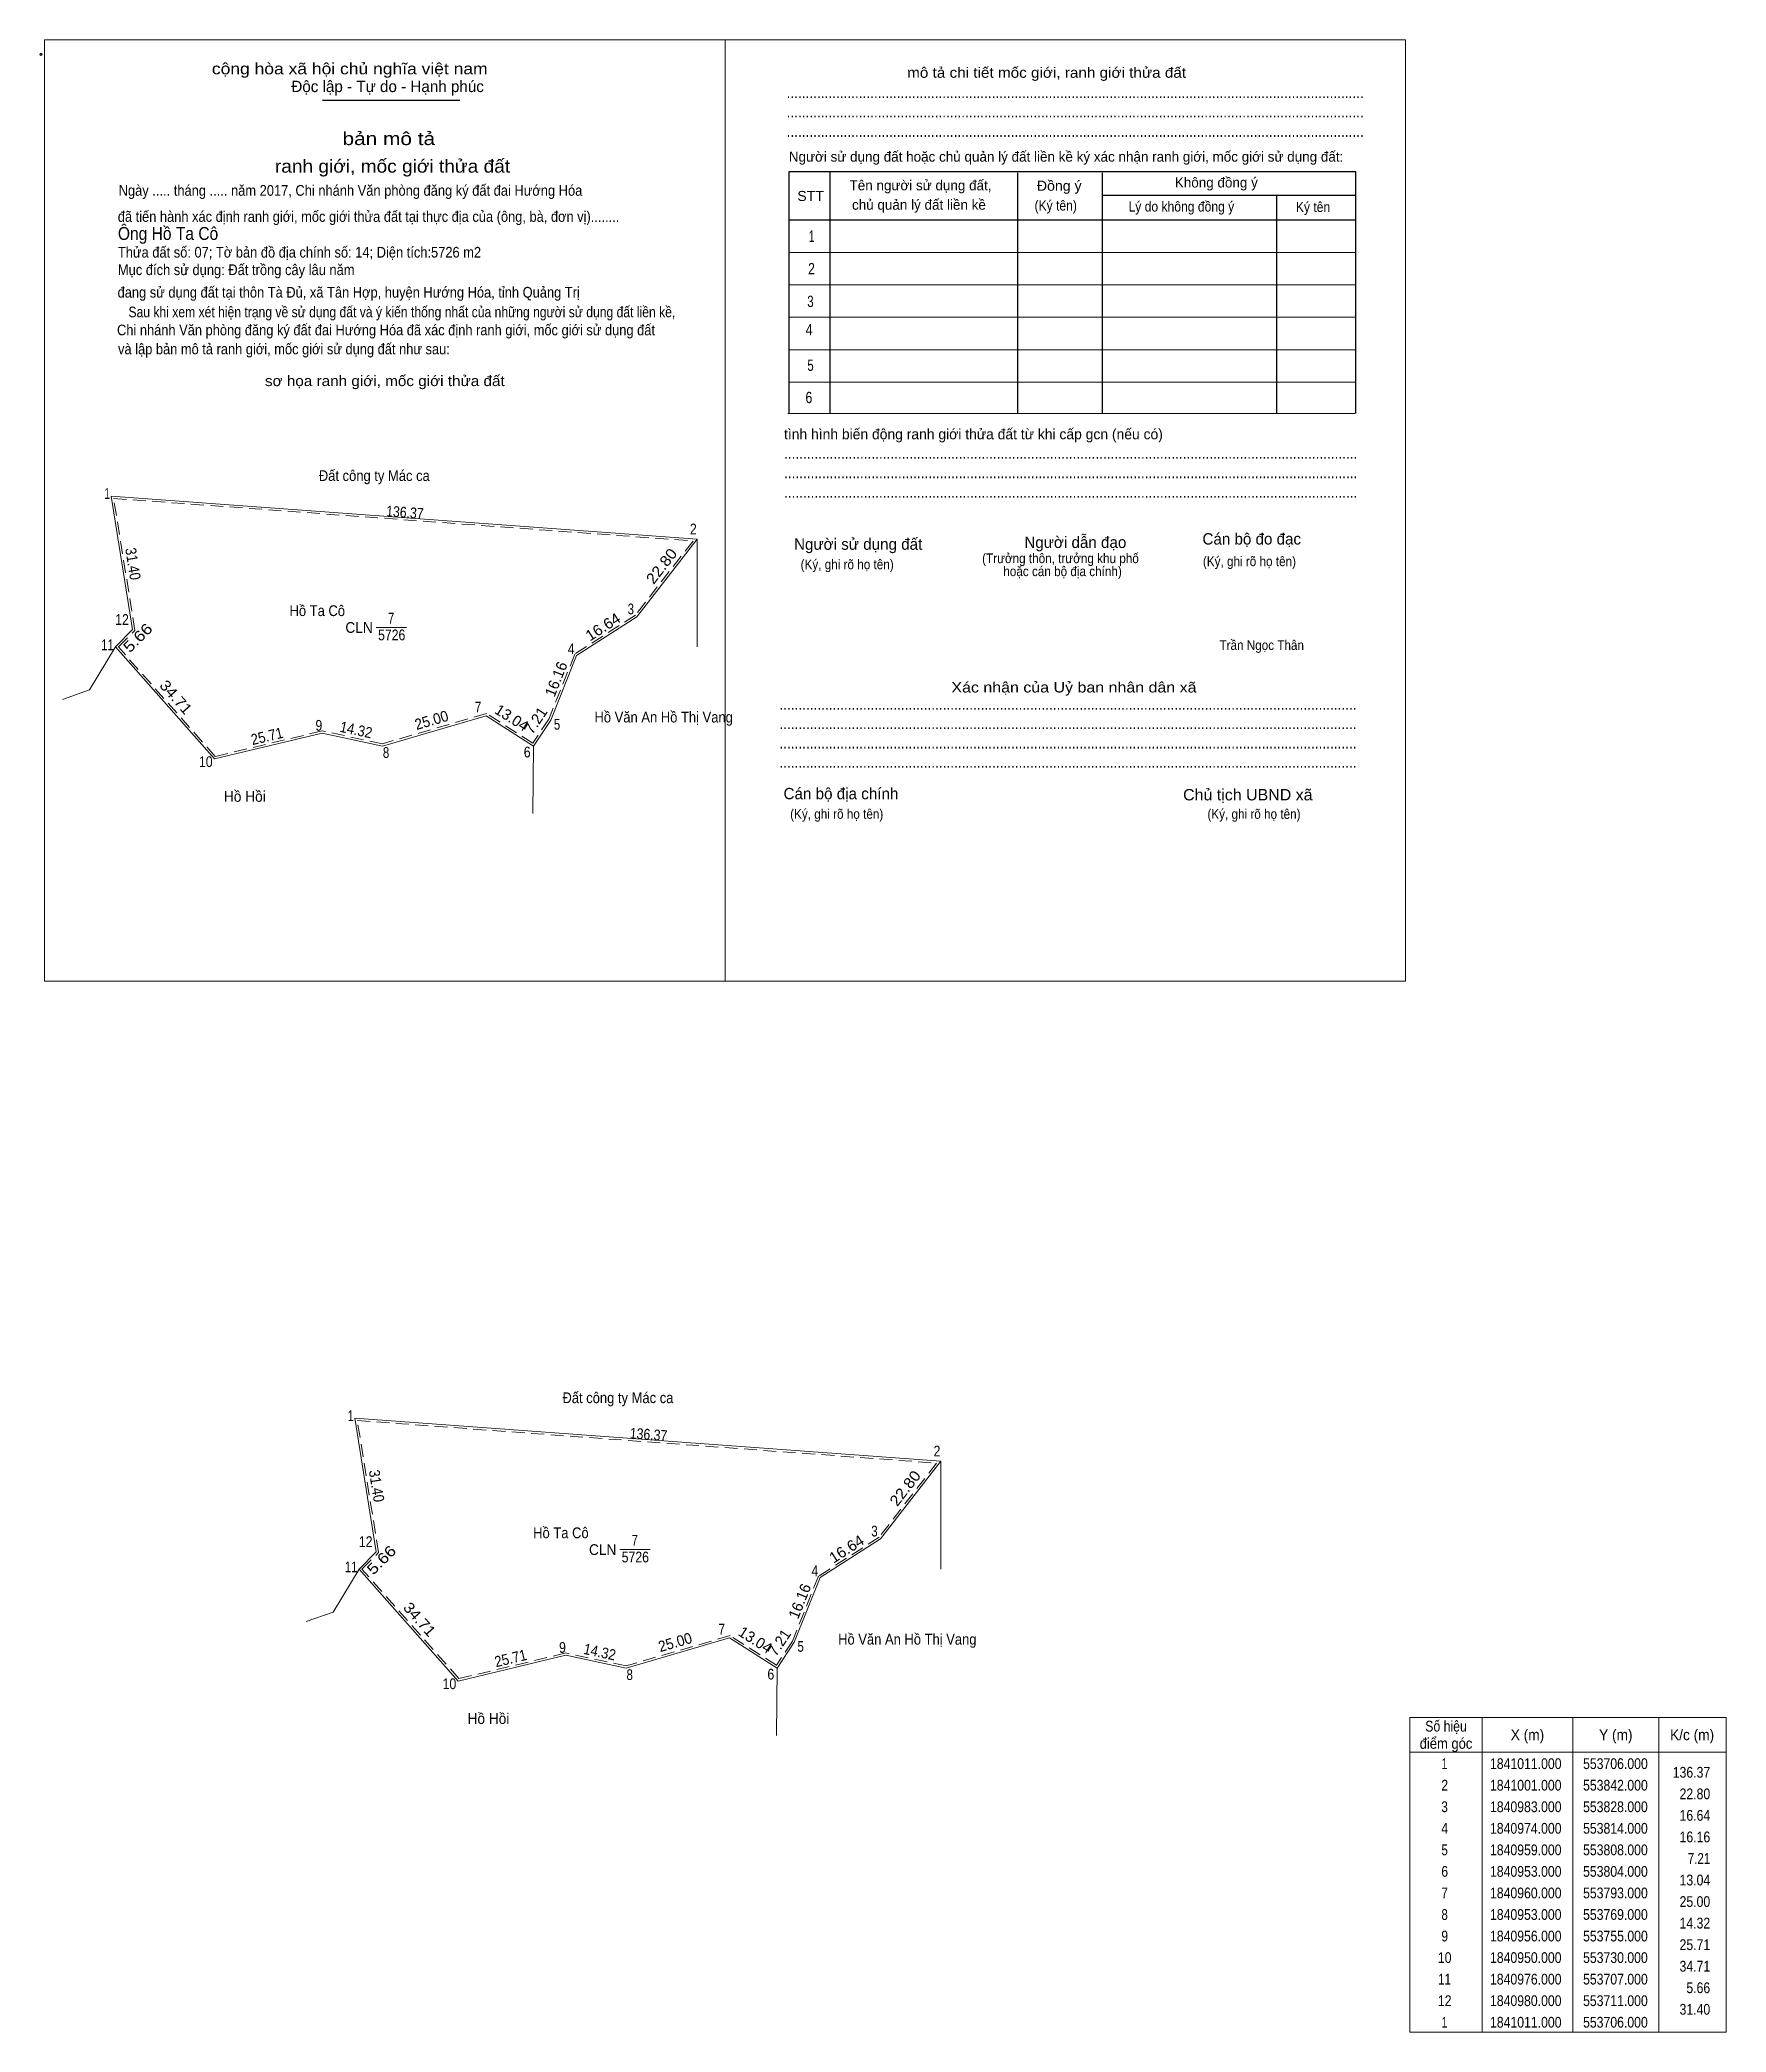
# Model space of a CAD drawing. Header units: metres. Extents: x 553633 to 554024, y 1840869 to 1841331.
import ezdxf
from ezdxf.enums import TextEntityAlignment as Align

# ---------------------------------------------------------------- set-up
doc = ezdxf.new("R2010")
doc.units = ezdxf.units.M
doc.header["$PDMODE"] = 32
doc.header["$PDSIZE"] = 0.5
doc.linetypes.add('MEDIUM_DASHED', pattern=[4.5, 3, -1.5])
for name, color, linetype, lineweight in [('1', 7, 'Continuous', 13), ('10', 7, 'Continuous', 13), ('2', 7, 'Continuous', 13), ('63', 7, 'Continuous', 13)]:
    doc.layers.add(name, color=color, linetype=linetype, lineweight=lineweight)
for name, color, linetype in [('13', 7, 'Continuous'), ('15', 7, 'Continuous'), ('16', 7, 'Continuous'), ('4', 7, 'Continuous')]:
    doc.layers.add(name, color=color, linetype=linetype)

msp = doc.modelspace()

# ---------------------------------------------------------------- linework, layer by layer
at = {"layer": '1'}
for points in [[(553649.47, 1841224.97), (553785.47, 1841214.97), (553771.47, 1841196.97), (553757.47, 1841187.97), (553751.47, 1841172.97), (553747.47, 1841166.97), (553736.47, 1841173.97), (553712.47, 1841166.97), (553698.47, 1841169.97), (553673.47, 1841163.97), (553650.47, 1841189.97), (553654.47, 1841193.97)], [(553706, 1841011), (553842, 1841001), (553828, 1840983), (553814, 1840974), (553808, 1840959), (553804, 1840953), (553793, 1840960), (553769, 1840953), (553755, 1840956), (553730, 1840950), (553707, 1840976), (553711, 1840980)]]:
    msp.add_lwpolyline(points, close=True, dxfattribs=at)
at = {"layer": '1', "linetype": 'MEDIUM_DASHED'}
for points in [[(553650.06, 1841224.42), (553784.5, 1841214.54), (553771.13, 1841197.34), (553757.07, 1841188.3), (553751.03, 1841173.2), (553747.33, 1841167.65), (553736.55, 1841174.51), (553712.45, 1841167.49), (553698.46, 1841170.48), (553673.65, 1841164.53), (553651.16, 1841189.95), (553655, 1841193.8)], [(553706.59, 1841010.45), (553841.03, 1841000.57), (553827.66, 1840983.37), (553813.6, 1840974.33), (553807.56, 1840959.23), (553803.86, 1840953.68), (553793.08, 1840960.54), (553768.98, 1840953.52), (553754.99, 1840956.51), (553730.18, 1840950.56), (553707.69, 1840975.98), (553711.53, 1840979.83)]]:
    msp.add_lwpolyline(points, close=True, dxfattribs=at)
at = {"layer": '10'}
for p, q in [((553785.47, 1841214.97), (553785.47, 1841189.97)), ((553650.47, 1841189.97), (553644.47, 1841179.97)), ((553644.47, 1841179.97), (553638.2, 1841177.76)), ((553747.35, 1841151.31), (553747.47, 1841166.97)), ((553842, 1841001), (553842, 1840976)), ((553707, 1840976), (553701, 1840966)), ((553701, 1840966), (553694.73, 1840963.79)), ((553803.88, 1840937.34), (553804, 1840953))]:
    msp.add_line(p, q, dxfattribs=at)
for points in [[(553650.47, 1841189.97), (553654.47, 1841193.97), (553649.47, 1841224.97), (553785.47, 1841214.97)], [(553650.47, 1841189.97), (553673.47, 1841163.97), (553698.47, 1841169.97), (553712.47, 1841166.97), (553736.47, 1841173.97), (553747.47, 1841166.97), (553751.47, 1841172.97), (553757.47, 1841187.97), (553771.47, 1841196.97), (553785.47, 1841214.97)], [(553707, 1840976), (553711, 1840980), (553706, 1841011), (553842, 1841001)], [(553707, 1840976), (553730, 1840950), (553755, 1840956), (553769, 1840953), (553793, 1840960), (553804, 1840953), (553808, 1840959), (553814, 1840974), (553828, 1840983), (553842, 1841001)]]:
    msp.add_lwpolyline(points, dxfattribs=at)
at = {"layer": '2', "lineweight": 25}
for p, q in [((553698.49, 1841316.84), (553730.42, 1841316.84)), ((553816.21, 1841300.19), (553816.21, 1841244.11)), ((553859.77, 1841299.96), (553859.77, 1841244.11)), ((553879.42, 1841299.96), (553879.42, 1841244.11)), ((553879.42, 1841294.76), (553938.31, 1841294.76)), ((553919.86, 1841294.76), (553919.86, 1841244.11)), ((553806.75, 1841289.04), (553938.31, 1841289.04))]:
    msp.add_line(p, q, dxfattribs=at)
at = {"layer": '2'}
for p, q in [((553806.75, 1841281.51), (553938.31, 1841281.51)), ((553806.75, 1841273.98), (553938.31, 1841273.98)), ((553806.75, 1841266.45), (553938.31, 1841266.45)), ((553806.75, 1841258.92), (553938.31, 1841258.92)), ((553806.75, 1841251.39), (553938.31, 1841251.39)), ((553806.52, 1841244.11), (553938.08, 1841244.11)), ((553710.99, 1841194.47), (553718.05, 1841194.47)), ((553767.52, 1840980.5), (553774.58, 1840980.5))]:
    msp.add_line(p, q, dxfattribs=at)
for points in [[(553634.04, 1841330.83), (553791.93, 1841330.83), (553791.93, 1841112.44), (553634.04, 1841112.44)], [(553791.94, 1841330.83), (553949.84, 1841330.83), (553949.84, 1841112.44), (553791.94, 1841112.44)], [(553791.94, 1841330.83), (553949.83, 1841330.83), (553949.83, 1841112.44), (553791.94, 1841112.44)]]:
    msp.add_lwpolyline(points, close=True, dxfattribs=at)
at = {"layer": '2', "lineweight": 25}
msp.add_lwpolyline([(553938.31, 1841244.11), (553938.31, 1841300.19), (553806.75, 1841300.19), (553806.75, 1841244.11)], dxfattribs=at)
at = {"layer": '2'}
msp.add_point((553633.19, 1841327.46), dxfattribs=at)
at = {"layer": '63'}
for p, q in [((553967.62, 1840941.53), (553967.62, 1840868.53)), ((553988.62, 1840941.53), (553988.62, 1840868.53)), ((554008.62, 1840941.53), (554008.62, 1840868.53)), ((553950.82, 1840933.53), (554024.22, 1840933.53))]:
    msp.add_line(p, q, dxfattribs=at)
msp.add_lwpolyline([(553950.82, 1840941.53), (554024.22, 1840941.53), (554024.22, 1840868.53), (553950.82, 1840868.53)], close=True, dxfattribs=at)

# ---------------------------------------------------------------- texts
at = {"layer": '13', "width": 0.75}
for p in [(553714.455, 1841195.38), (553770.985, 1840981.41)]:
    msp.add_text('7', height=2.5, dxfattribs=at).set_placement(p, align=Align.CENTER)
at = {"layer": '15'}
for s, width, p in [('Hồ Ta Cô', 0.9, (553697.315, 1841197.12)), ('Hồ Văn An Hồ Thị Vang', 0.9, (553777.69, 1841172.43)), ('Hồ Hồi', 0.95, (553680.505, 1841154.02)), ('Hồ Ta Cô', 0.9, (553753.845, 1840983.15)), ('Hồ Văn An Hồ Thị Vang', 0.9, (553834.22, 1840958.46)), ('Hồ Hồi', 0.95, (553737.035, 1840940.05))]:
    msp.add_text(s, height=2.5, dxfattribs=dict(at, width=width)).set_placement(p, align=Align.CENTER)
at = {"layer": '16', "width": 0.9}
for p in [(553710.545, 1841228.46), (553767.075, 1841014.49)]:
    msp.add_text('Đất công ty Mác ca', height=2.5, dxfattribs=at).set_placement(p, align=Align.CENTER)
at = {"layer": '2'}
for s, height, width, p in [('cộng hòa xã hội chủ nghĩa việt nam', 2.635, 1.15, (553672.86, 1841322.83)), ('........................................................................................................................................................', 2.635, 0.9, (553806.21, 1841317.34)), ('........................................................................................................................................................', 2.635, 0.9, (553806.21, 1841312.84)), ('........................................................................................................................................................', 2.635, 0.9, (553806.21, 1841308.31)), ('Ngày ..... tháng ..... năm 2017, Chi nhánh Văn phòng đăng ký đất đai Hướng Hóa', 2.482, 0.9, (553651.23, 1841294.65)), ('STT', 2.334, 1.05, (553808.7, 1841293.44)), ('Đồng ý', 2.334, 1.05, (553864.28, 1841295.81)), (' đã tiến hành xác định ranh giới, mốc giới thửa đất tại thực địa của (ông, bà, đơn vị)........', 2.476, 0.9, (553650.2, 1841288.6)), ('(Ký tên)', 2.334, 0.9, (553863.74, 1841291.23)), ('Lý do không đồng ý', 2.334, 0.9, (553885.55, 1841290.99)), ('Ký tên', 2.334, 0.9, (553924.38, 1841290.88)), ('Ông Hồ Ta Cô', 3, 0.9, (553651.05, 1841284.4)), ('Thửa đất số: 07; Tờ bản đồ địa chính số: 14; Diện tích:5726 m2', 2.48, 0.9, (553651.06, 1841280.31)), ('Mục đích sử dụng: Đất trồng cây lâu năm', 2.487, 0.9, (553651.05, 1841276.24)), ('đang sử dụng đất tại thôn Tà Đủ, xã Tân Hợp, huyện Hướng Hóa, tỉnh Quảng Trị', 2.479, 0.9, (553650.98, 1841271.02)), ('Sau khi xem xét hiện trạng về sử dụng đất và ý kiến thống nhất của những người sử dụng đất liền kề,', 2.476, 0.85, (553653.5, 1841266.45)), ('Chi nhánh Văn phòng đăng ký đất đai Hướng Hóa đã xác định ranh giới, mốc giới sử dụng đất', 2.476, 0.9, (553650.85, 1841262.27)), (' và lập bản mô tả ranh giới, mốc giới sử dụng đất như sau:', 2.476, 0.9, (553650.26, 1841257.86)), ('.......................................................................................................................................................', 2.635, 0.9, (553805.61, 1841233.62)), ('.......................................................................................................................................................', 2.635, 0.9, (553805.61, 1841229.11)), ('.......................................................................................................................................................', 2.635, 0.9, (553805.61, 1841224.57)), ('(Ký, ghi rõ họ tên)', 2.258, 0.9, (553809.47, 1841207.99)), ('(Ký, ghi rõ họ tên)', 2.258, 0.9, (553902.81, 1841208.7)), ('Trần Ngọc Thân', 2.253, 0.9, (553906.66, 1841189.25)), ('........................................................................................................................................................', 2.635, 0.9, (553804.54, 1841175.38)), ('........................................................................................................................................................', 2.635, 0.9, (553804.54, 1841170.91)), ('........................................................................................................................................................', 2.635, 0.9, (553804.54, 1841166.39)), ('........................................................................................................................................................', 2.635, 0.9, (553804.54, 1841161.91)), ('Chủ tịch UBND xã', 2.636, 1.05, (553898.22, 1841154.35)), ('(Ký, ghi rõ họ tên)', 2.258, 0.9, (553807.04, 1841150.08)), ('(Ký, ghi rõ họ tên)', 2.258, 0.9, (553903.86, 1841150.08))]:
    msp.add_text(s, height=height, dxfattribs=dict(at, width=width)).set_placement(p)
for s, height, width, p in [('mô tả chi tiết mốc giới, ranh giới thửa đất', 2.409, 1.1, (553866.54, 1841322.03)), ('bản mô tả', 3.012, 1.2, (553713.91, 1841306.41)), ('ranh giới, mốc giới thửa đất', 3.012, 1.1, (553714.77, 1841300.01)), ('1', 2.635, 0.65, (553812.01, 1841283.96)), ('2', 2.635, 0.8, (553811.99, 1841276.42)), ('3', 2.636, 0.75, (553811.745, 1841268.83)), ('4', 2.636, 0.8, (553811.445, 1841262.27)), ('sơ họa ranh giới, mốc giới thửa đất', 2.409, 1.1, (553712.985, 1841250.49)), ('5', 2.636, 0.75, (553811.765, 1841254.01)), ('6', 2.636, 0.8, (553811.385, 1841246.53)), ('(Trưởng thôn, trưởng khu phố', 2.258, 0.9, (553869.76, 1841209.4)), ('hoặc cán bộ địa chính)', 2.258, 0.9, (553870.245, 1841206.39)), ('Xác nhận của Uỷ ban nhân dân xã', 2.41, 1.15, (553872.89, 1841179.39))]:
    msp.add_text(s, height=height, dxfattribs=dict(at, width=width)).set_placement(p, align=Align.CENTER)
for s, height, p in [('Độc lập - Tự do - Hạnh phúc', 2.635, (553691.3, 1841318.71)), ('Người sử dụng đất hoặc chủ quản lý đất liền kề ký xác nhận ranh giới, mốc giới sử dụng đất:', 2.334, (553806.73, 1841302.56)), ('Tên người sử dụng đất,', 2.334, (553820.82, 1841295.91)), ('Không đồng ý', 2.334, (553896.29, 1841296.57)), ('chủ quản lý đất liền kề', 2.334, (553821.39, 1841291.41)), ('tình hình biến động ranh giới thửa đất từ khi cấp gcn (nếu có)', 2.409, (553805.61, 1841238.14)), ('Người dẫn đạo', 2.634, (553861.38, 1841212.93)), ('Cán bộ đo đạc', 2.629, (553902.71, 1841213.72)), ('Người sử dụng đất', 2.636, (553807.94, 1841212.5)), ('Cán bộ địa chính', 2.636, (553805.5, 1841154.61))]:
    msp.add_text(s, height=height, dxfattribs=at).set_placement(p)
at = {"layer": '2', "width": 0.95}
for p in [(553710.19, 1841193.22), (553766.72, 1840979.25)]:
    msp.add_text('CLN', height=2.5, dxfattribs=at).set_placement(p, align=Align.RIGHT)
at = {"layer": '4', "width": 0.85}
for p in [(553714.58, 1841191.5), (553771.11, 1840977.53)]:
    msp.add_text('5726', height=2.5, dxfattribs=at).set_placement(p, align=Align.CENTER)
at = {"layer": '63'}
for s, width, p in [(' 1', 0.75, (553649.25, 1841224.31)), (' 2', 0.85, (553785.36, 1841216.08)), (' 12', 0.85, (553653.59, 1841195.07)), (' 3', 0.8, (553770.81, 1841197.52)), (' 11', 0.8, (553650.14, 1841189.2)), (' 4', 0.85, (553757.03, 1841188.3)), (' 7', 0.8, (553735.37, 1841174.75)), (' 9', 0.85, (553698.47, 1841170.52)), (' 5', 0.8, (553753.68, 1841170.76)), (' 8', 0.8, (553714.02, 1841164.21)), (' 6', 0.85, (553746.81, 1841164.32)), (' 10', 0.85, (553673.03, 1841162.09)), (' 1', 0.75, (553705.78, 1841010.34)), (' 2', 0.85, (553841.89, 1841002.11)), (' 3', 0.8, (553827.34, 1840983.55)), (' 12', 0.85, (553710.12, 1840981.1)), (' 11', 0.8, (553706.67, 1840975.23)), (' 4', 0.85, (553813.56, 1840974.33)), (' 7', 0.8, (553791.9, 1840960.78)), (' 9', 0.85, (553755, 1840956.55)), (' 5', 0.8, (553810.21, 1840956.79)), (' 8', 0.8, (553770.55, 1840950.24)), (' 6', 0.85, (553803.34, 1840950.35)), (' 10', 0.85, (553729.56, 1840948.12)), ('136.37', 0.85, (554020.52, 1840927.58)), ('22.80', 0.85, (554020.52, 1840922.58)), ('16.64', 0.85, (554020.52, 1840917.58)), ('16.16', 0.85, (554020.52, 1840912.58)), ('7.21', 0.8, (554020.52, 1840907.58)), ('13.04', 0.85, (554020.52, 1840902.58)), ('25.00', 0.85, (554020.52, 1840897.58)), ('14.32', 0.85, (554020.52, 1840892.58)), ('25.71', 0.85, (554020.52, 1840887.58)), ('34.71', 0.85, (554020.52, 1840882.58)), ('5.66', 0.85, (554020.52, 1840877.58)), ('31.40', 0.85, (554020.52, 1840872.58))]:
    msp.add_text(s, height=2.5, dxfattribs=dict(at, width=width)).set_placement(p, align=Align.RIGHT)
for s, rotation, width, p in [('136.37', 355.795, 0.85, (553717.568, 1841219.96)), ('31.40', 279.162, 0.9, (553653.33, 1841209.049)), ('22.80', 52.125, 1.1, (553778.185, 1841207.953)), ('16.64', 32.735, 1.05, (553764.269, 1841193.567)), ('5.66', 45, 1.2, (553656.551, 1841191.191)), ('34.71', 311.496, 1.1, (553663.585, 1841177.468)), ('25.00', 16.26, 0.95, (553724.165, 1841171.779)), ('25.71', 13.496, 0.9, (553685.933, 1841168.044)), ('14.32', 347.905, 0.9, (553706.068, 1841169.514)), ('136.37', 355.795, 0.85, (553774.098, 1841005.99)), ('31.40', 279.162, 0.9, (553709.86, 1840995.079)), ('22.80', 52.125, 1.1, (553834.715, 1840993.983)), ('5.66', 45, 1.2, (553713.081, 1840977.221)), ('16.64', 32.735, 1.05, (553820.799, 1840979.597)), ('34.71', 311.496, 1.1, (553720.115, 1840963.498)), ('25.71', 13.496, 0.9, (553742.463, 1840954.074)), ('14.32', 347.905, 0.9, (553762.598, 1840955.544)), ('25.00', 16.26, 0.95, (553780.695, 1840957.809))]:
    msp.add_text(s, height=2.5, rotation=rotation, dxfattribs=dict(at, width=width)).set_placement(p, align=Align.CENTER)
for s, rotation, p in [('16.16', 68.199, (553753.892, 1841182.041)), ('13.04', 327.529, (553741.764, 1841172.474)), ('7.21', 56.31, (553749.048, 1841172.212)), ('16.16', 68.199, (553810.422, 1840968.071)), ('13.04', 327.529, (553798.294, 1840958.504)), ('7.21', 56.31, (553805.578, 1840958.242))]:
    msp.add_text(s, height=2.5, rotation=rotation, dxfattribs=at).set_placement(p, align=Align.CENTER)
for s, width, p in [('Số hiệu', 0.85, (553959.22, 1840938.28)), ('X (m)', 0.95, (553978.12, 1840936.28)), ('Y (m)', 0.95, (553998.615, 1840936.28)), ('K/c (m)', 0.95, (554016.32, 1840936.28)), ('điểm góc', 0.9, (553959.22, 1840934.28)), (' 1', 0.75, (553958.515, 1840929.58)), ('1841011.000', 0.85, (553977.72, 1840929.58)), ('553706.000', 0.85, (553998.525, 1840929.58)), (' 2', 0.85, (553958.52, 1840924.58)), ('1841001.000', 0.85, (553977.72, 1840924.58)), ('553842.000', 0.85, (553998.525, 1840924.58)), (' 3', 0.8, (553958.52, 1840919.58)), ('1840983.000', 0.85, (553977.72, 1840919.58)), ('553828.000', 0.85, (553998.525, 1840919.58)), (' 4', 0.85, (553958.515, 1840914.58)), ('1840974.000', 0.85, (553977.72, 1840914.58)), ('553814.000', 0.85, (553998.525, 1840914.58)), (' 5', 0.8, (553958.52, 1840909.58)), ('1840959.000', 0.85, (553977.72, 1840909.58)), ('553808.000', 0.85, (553998.525, 1840909.58)), (' 6', 0.85, (553958.52, 1840904.58)), ('1840953.000', 0.85, (553977.72, 1840904.58)), ('553804.000', 0.85, (553998.525, 1840904.58)), (' 7', 0.8, (553958.52, 1840899.58)), ('1840960.000', 0.85, (553977.72, 1840899.58)), ('553793.000', 0.85, (553998.525, 1840899.58)), (' 8', 0.8, (553958.52, 1840894.58)), ('1840953.000', 0.85, (553977.72, 1840894.58)), ('553769.000', 0.85, (553998.525, 1840894.58)), (' 9', 0.85, (553958.515, 1840889.58)), ('1840956.000', 0.85, (553977.72, 1840889.58)), ('553755.000', 0.85, (553998.525, 1840889.58)), (' 10', 0.85, (553958.515, 1840884.58)), ('1840950.000', 0.85, (553977.72, 1840884.58)), ('553730.000', 0.85, (553998.525, 1840884.58)), (' 11', 0.8, (553958.515, 1840879.58)), ('1840976.000', 0.85, (553977.72, 1840879.58)), ('553707.000', 0.85, (553998.525, 1840879.58)), (' 12', 0.85, (553958.52, 1840874.58)), ('1840980.000', 0.85, (553977.72, 1840874.58)), ('553711.000', 0.85, (553998.525, 1840874.58)), (' 1', 0.75, (553958.515, 1840869.58)), ('1841011.000', 0.85, (553977.72, 1840869.58)), ('553706.000', 0.85, (553998.525, 1840869.58))]:
    msp.add_text(s, height=2.5, dxfattribs=dict(at, width=width)).set_placement(p, align=Align.CENTER)

doc.saveas('drawing.dxf')
